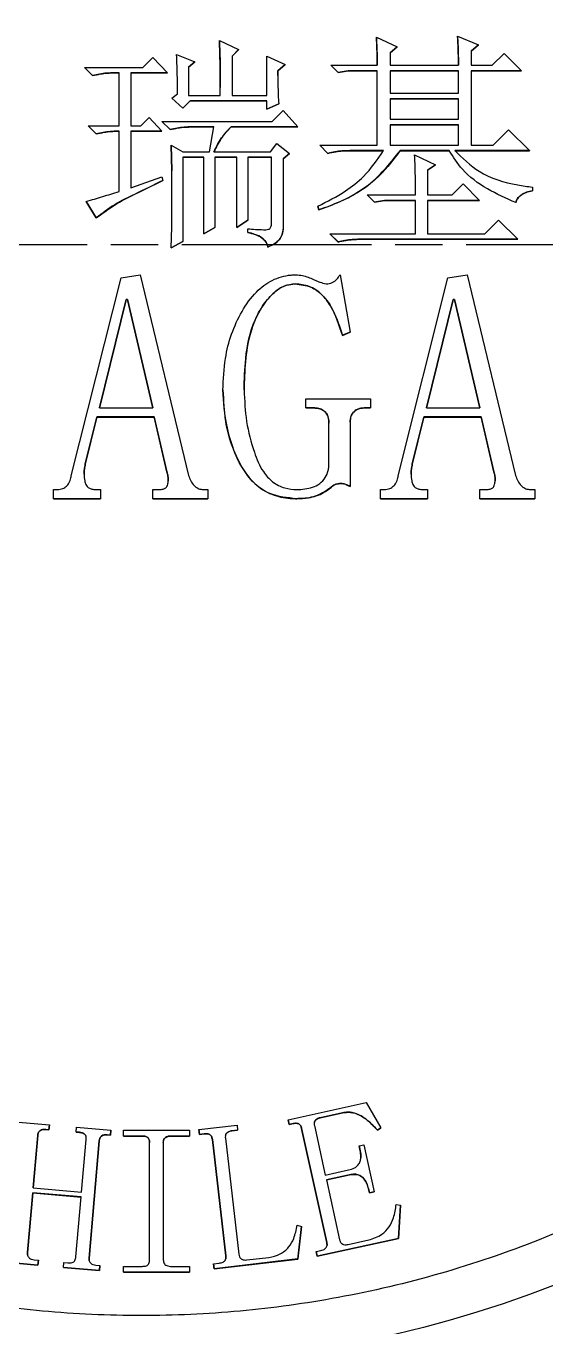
# Model space of a CAD drawing. Header units: millimetres. Extents: x 2180 to 4616, y 795 to 2518.
# Drawn here: x 3745.8 to 3778.7, y 2176.9 to 2259.3 of the extents above; entities that cross this region are included whole.
import ezdxf

# ---------------------------------------------------------------- set-up
doc = ezdxf.new("R2010")
doc.units = ezdxf.units.MM
doc.linetypes.add('AM_ISO08W050', pattern=[18, 12, -1.5, 3, -1.5])
doc.layers.add('AM_7', color=4, linetype='AM_ISO08W050', lineweight=25)

msp = doc.modelspace()

# ---------------------------------------------------------------- linework, layer by layer
at = {"color": 7, "linetype": 'Continuous', "lineweight": 25}
for p, q in [((3758.019, 2258.427), (3759.233, 2257.844)), ((3767.96, 2258.643), (3769.289, 2258.028)), ((3773.103, 2258.7), (3774.432, 2258.142)), ((3755.303, 2257.538), (3756.459, 2257.076)), ((3759.233, 2257.844), (3758.829, 2257.438)), ((3758.829, 2257.436), (3759.233, 2257.842)), ((3758.829, 2257.438), (3758.829, 2254.938)), ((3759.233, 2257.844), (3759.233, 2257.842)), ((3761.025, 2254.938), (3761.025, 2257.423)), ((3761.025, 2257.423), (3762.18, 2256.903)), ((3769.289, 2258.028), (3768.826, 2257.637)), ((3768.826, 2257.635), (3769.289, 2258.026)), ((3768.826, 2257.637), (3768.826, 2256.855)), ((3769.289, 2258.028), (3769.289, 2258.026)), ((3774.432, 2258.142), (3773.97, 2257.75)), ((3773.97, 2257.748), (3774.432, 2258.14)), ((3773.97, 2257.75), (3773.97, 2256.855)), ((3774.432, 2258.142), (3774.432, 2258.14)), ((3775.299, 2256.855), (3776.05, 2257.607)), ((3776.05, 2257.607), (3777.148, 2256.509)), ((3749.986, 2256.198), (3749.466, 2256.718)), ((3749.466, 2256.718), (3753.165, 2256.718)), ((3749.466, 2256.718), (3749.466, 2256.716)), ((3749.466, 2256.716), (3749.986, 2256.196)), ((3753.165, 2256.718), (3753.801, 2257.354)), ((3753.801, 2257.354), (3754.725, 2256.372)), ((3756.459, 2257.076), (3756.055, 2256.729)), ((3756.055, 2256.727), (3756.459, 2257.074)), ((3756.055, 2256.729), (3756.055, 2254.938)), ((3756.459, 2257.076), (3756.459, 2257.074)), ((3762.18, 2256.903), (3761.718, 2256.498)), ((3761.718, 2256.496), (3762.18, 2256.9)), ((3762.18, 2256.903), (3762.18, 2256.9)), ((3765.532, 2256.393), (3765.07, 2256.855)), ((3765.07, 2256.855), (3768.017, 2256.855)), ((3765.07, 2256.855), (3765.07, 2256.853)), ((3765.07, 2256.853), (3765.532, 2256.391)), ((3768.826, 2256.855), (3773.161, 2256.855)), ((3773.97, 2256.855), (3775.299, 2256.855)), ((3749.986, 2256.198), (3749.986, 2256.196)), ((3751.662, 2256.372), (3751.373, 2256.372)), ((3751.373, 2256.372), (3751.373, 2256.37)), ((3751.373, 2256.37), (3751.662, 2256.37)), ((3751.662, 2253.02), (3751.662, 2256.372)), ((3754.725, 2256.372), (3752.414, 2256.372)), ((3752.414, 2256.372), (3752.414, 2253.02)), ((3752.414, 2256.37), (3754.725, 2256.37)), ((3754.725, 2256.372), (3754.725, 2256.37)), ((3761.718, 2256.498), (3761.718, 2256.496)), ((3761.719, 2256.197), (3761.718, 2256.496)), ((3766.168, 2256.509), (3765.532, 2256.393)), ((3765.532, 2256.391), (3766.168, 2256.507)), ((3765.532, 2256.393), (3765.532, 2256.391)), ((3768.017, 2256.509), (3766.168, 2256.509)), ((3766.168, 2256.509), (3766.168, 2256.507)), ((3766.168, 2256.507), (3768.017, 2256.507)), ((3768.017, 2251.787), (3768.017, 2256.509)), ((3773.161, 2256.509), (3768.826, 2256.509)), ((3768.826, 2256.509), (3768.826, 2255.075)), ((3768.826, 2256.507), (3773.161, 2256.507)), ((3773.161, 2255.075), (3773.161, 2256.509)), ((3777.148, 2256.509), (3773.97, 2256.509)), ((3773.97, 2256.509), (3773.97, 2251.787)), ((3773.97, 2256.507), (3777.148, 2256.507)), ((3777.148, 2256.509), (3777.148, 2256.507)), ((3755.014, 2254.764), (3755.361, 2255.053)), ((3756.055, 2254.938), (3758.077, 2254.938)), ((3758.829, 2254.938), (3761.025, 2254.938)), ((3768.826, 2255.075), (3773.161, 2255.075)), ((3755.708, 2254.129), (3755.014, 2254.764)), ((3755.014, 2254.762), (3755.014, 2254.764)), ((3755.014, 2254.762), (3755.708, 2254.126)), ((3756.17, 2254.591), (3755.708, 2254.129)), ((3755.708, 2254.126), (3756.17, 2254.589)), ((3755.708, 2254.129), (3755.708, 2254.126)), ((3761.025, 2254.591), (3756.17, 2254.591)), ((3756.17, 2254.591), (3756.17, 2254.589)), ((3756.17, 2254.589), (3761.025, 2254.589)), ((3761.025, 2254.071), (3761.025, 2254.591)), ((3761.776, 2254.418), (3761.025, 2254.071)), ((3761.025, 2254.069), (3761.776, 2254.415)), ((3761.776, 2254.418), (3761.776, 2254.415)), ((3773.161, 2254.728), (3768.826, 2254.728)), ((3768.826, 2254.728), (3768.826, 2253.431)), ((3768.826, 2254.726), (3773.161, 2254.726)), ((3773.161, 2253.431), (3773.161, 2254.728)), ((3753.049, 2253.02), (3753.57, 2253.54)), ((3753.57, 2253.54), (3754.379, 2252.673)), ((3754.899, 2252.774), (3754.379, 2253.294)), ((3754.379, 2253.294), (3761.371, 2253.294)), ((3754.379, 2253.294), (3754.379, 2253.292)), ((3754.379, 2253.292), (3754.899, 2252.772)), ((3761.025, 2254.071), (3761.025, 2254.069)), ((3761.371, 2253.294), (3762.065, 2253.987)), ((3762.065, 2253.987), (3762.989, 2252.947)), ((3768.826, 2253.431), (3773.161, 2253.431)), ((3750.218, 2252.5), (3749.698, 2253.02)), ((3749.698, 2253.02), (3751.662, 2253.02)), ((3749.698, 2253.02), (3749.698, 2253.018)), ((3749.698, 2253.018), (3750.218, 2252.498)), ((3750.218, 2252.5), (3750.218, 2252.498)), ((3751.662, 2252.673), (3751.605, 2252.673)), ((3751.605, 2252.671), (3751.605, 2252.673)), ((3751.605, 2252.671), (3751.662, 2252.671)), ((3751.662, 2248.859), (3751.662, 2252.673)), ((3752.414, 2253.02), (3753.049, 2253.02)), ((3754.379, 2252.673), (3752.414, 2252.673)), ((3752.414, 2252.673), (3752.414, 2249.09)), ((3752.414, 2252.671), (3754.379, 2252.671)), ((3754.379, 2252.673), (3754.379, 2252.671)), ((3754.899, 2252.774), (3754.899, 2252.772)), ((3757.673, 2252.947), (3756.286, 2252.947)), ((3756.286, 2252.947), (3756.286, 2252.945)), ((3756.286, 2252.945), (3757.672, 2252.945)), ((3757.384, 2251.376), (3757.673, 2252.947)), ((3762.989, 2252.947), (3758.771, 2252.947)), ((3758.771, 2252.947), (3758.771, 2252.945)), ((3758.771, 2252.945), (3762.989, 2252.945)), ((3762.989, 2252.947), (3762.989, 2252.945)), ((3773.161, 2253.084), (3768.826, 2253.084)), ((3768.826, 2253.084), (3768.826, 2251.787)), ((3768.826, 2253.082), (3773.161, 2253.082)), ((3773.161, 2251.787), (3773.161, 2253.084)), ((3775.357, 2251.787), (3776.339, 2252.769)), ((3776.339, 2252.769), (3777.668, 2251.44)), ((3755.014, 2250.167), (3754.957, 2251.781)), ((3754.957, 2251.781), (3755.708, 2251.376)), ((3754.957, 2251.781), (3754.957, 2251.778)), ((3754.957, 2251.778), (3755.014, 2250.165)), ((3761.256, 2251.376), (3761.66, 2251.896)), ((3761.66, 2251.896), (3762.469, 2251.26)), ((3764.897, 2251.267), (3764.376, 2251.787)), ((3764.376, 2251.787), (3768.017, 2251.787)), ((3764.376, 2251.787), (3764.376, 2251.785)), ((3764.376, 2251.785), (3764.897, 2251.265)), ((3768.826, 2251.787), (3773.161, 2251.787)), ((3773.97, 2251.787), (3775.357, 2251.787)), ((3755.708, 2251.376), (3757.384, 2251.376)), ((3757.037, 2251.029), (3755.708, 2251.029)), ((3755.708, 2251.029), (3755.708, 2245.678)), ((3755.708, 2251.027), (3757.037, 2251.027)), ((3757.037, 2246.175), (3757.037, 2251.029)), ((3757.673, 2251.376), (3761.256, 2251.376)), ((3759.117, 2251.029), (3757.73, 2251.029)), ((3757.73, 2251.029), (3757.73, 2246.579)), ((3757.73, 2251.027), (3759.117, 2251.027)), ((3759.117, 2246.579), (3759.117, 2251.029)), ((3761.314, 2251.029), (3759.811, 2251.029)), ((3759.811, 2251.029), (3759.811, 2247.042)), ((3759.811, 2251.027), (3761.314, 2251.027)), ((3761.314, 2246.772), (3761.314, 2251.029)), ((3762.469, 2251.26), (3762.065, 2250.916)), ((3762.065, 2250.914), (3762.469, 2251.258)), ((3762.065, 2250.916), (3762.065, 2246.714)), ((3762.469, 2251.26), (3762.469, 2251.258)), ((3764.897, 2251.267), (3764.897, 2251.265)), ((3768.422, 2251.44), (3766.284, 2251.44)), ((3766.284, 2251.44), (3766.284, 2251.438)), ((3766.284, 2251.438), (3768.422, 2251.438)), ((3772.583, 2251.44), (3769.462, 2251.44)), ((3769.462, 2251.44), (3769.462, 2251.438)), ((3769.462, 2251.438), (3772.583, 2251.438)), ((3770.387, 2251.179), (3771.716, 2250.543)), ((3772.583, 2251.44), (3772.583, 2251.438)), ((3777.668, 2251.44), (3772.93, 2251.44)), ((3772.93, 2251.438), (3777.668, 2251.438)), ((3777.668, 2251.44), (3777.668, 2251.438)), ((3755.014, 2246.599), (3755.014, 2250.167)), ((3771.716, 2250.543), (3771.196, 2250.197)), ((3771.196, 2250.195), (3771.716, 2250.541)), ((3771.196, 2250.197), (3771.196, 2248.636)), ((3771.716, 2250.543), (3771.716, 2250.541)), ((3752.414, 2249.09), (3754.379, 2249.784)), ((3754.379, 2249.784), (3754.436, 2249.552)), ((3772.756, 2248.636), (3773.45, 2249.33)), ((3773.45, 2249.33), (3774.49, 2248.29)), ((3767.382, 2248.636), (3770.445, 2248.636)), ((3767.844, 2248.174), (3767.382, 2248.636)), ((3767.382, 2248.636), (3767.382, 2248.634)), ((3767.382, 2248.634), (3767.844, 2248.172)), ((3771.196, 2248.636), (3772.756, 2248.636)), ((3777.842, 2249.129), (3777.842, 2248.897)), ((3777.842, 2248.897), (3777.842, 2248.895)), ((3750.218, 2247.183), (3749.582, 2248.223)), ((3749.582, 2248.223), (3749.582, 2248.221)), ((3749.582, 2248.221), (3750.218, 2247.181)), ((3764.319, 2247.684), (3764.261, 2247.915)), ((3764.261, 2247.915), (3764.261, 2247.913)), ((3764.261, 2247.913), (3764.319, 2247.682)), ((3764.319, 2247.684), (3764.319, 2247.682)), ((3768.48, 2248.29), (3767.844, 2248.174)), ((3767.844, 2248.172), (3768.48, 2248.287)), ((3767.844, 2248.172), (3767.844, 2248.174)), ((3770.445, 2248.29), (3768.48, 2248.29)), ((3768.48, 2248.29), (3768.48, 2248.287)), ((3768.48, 2248.287), (3770.445, 2248.287)), ((3770.445, 2246.171), (3770.445, 2248.29)), ((3774.49, 2248.29), (3771.196, 2248.29)), ((3771.196, 2248.29), (3771.196, 2246.171)), ((3771.196, 2248.287), (3774.49, 2248.287)), ((3774.49, 2248.29), (3774.49, 2248.287)), ((3750.218, 2247.183), (3750.218, 2247.181)), ((3759.811, 2247.042), (3759.117, 2246.579)), ((3759.117, 2246.577), (3759.811, 2247.04)), ((3759.811, 2247.042), (3759.811, 2247.04)), ((3774.837, 2246.171), (3775.704, 2247.037)), ((3775.704, 2247.037), (3776.917, 2245.824)), ((3754.957, 2245.276), (3755.014, 2246.599)), ((3757.73, 2246.579), (3757.037, 2246.175)), ((3757.037, 2246.173), (3757.73, 2246.577)), ((3757.037, 2246.175), (3757.037, 2246.173)), ((3757.73, 2246.579), (3757.73, 2246.577)), ((3759.117, 2246.579), (3759.117, 2246.577)), ((3759.811, 2246.254), (3759.811, 2246.485)), ((3762.062, 2246.461), (3762.062, 2246.463)), ((3765.532, 2245.65), (3765.012, 2246.171)), ((3765.012, 2246.171), (3770.445, 2246.171)), ((3765.012, 2246.171), (3765.012, 2246.168)), ((3765.012, 2246.168), (3765.532, 2245.648)), ((3771.196, 2246.171), (3774.837, 2246.171)), ((3755.708, 2245.678), (3754.957, 2245.276)), ((3754.957, 2245.274), (3755.708, 2245.676)), ((3754.957, 2245.276), (3754.957, 2245.274)), ((3755.708, 2245.678), (3755.708, 2245.676)), ((3765.532, 2245.65), (3765.532, 2245.648)), ((3776.917, 2245.824), (3766.919, 2245.824)), ((3766.919, 2245.824), (3766.919, 2245.822)), ((3766.919, 2245.822), (3776.917, 2245.822)), ((3776.917, 2245.824), (3776.917, 2245.822)), ((3748.635, 2230.824), (3751.787, 2243.377)), ((3751.787, 2243.377), (3752.998, 2243.568)), ((3752.998, 2243.568), (3756.069, 2230.839)), ((3765.658, 2243.568), (3766.296, 2239.925)), ((3769.347, 2230.824), (3772.499, 2243.377)), ((3772.499, 2243.377), (3773.71, 2243.568)), ((3773.71, 2243.568), (3776.781, 2230.839)), ((3762.817, 2242.993), (3762.817, 2242.991)), ((3752.111, 2242.001), (3750.415, 2235.13)), ((3750.415, 2235.13), (3752.111, 2241.999)), ((3752.191, 2242.001), (3752.111, 2242.001)), ((3752.111, 2241.999), (3752.111, 2242.001)), ((3752.111, 2241.999), (3752.191, 2241.999)), ((3753.807, 2235.13), (3752.191, 2242.001)), ((3752.191, 2242.001), (3752.191, 2241.999)), ((3752.191, 2241.999), (3753.806, 2235.13)), ((3772.823, 2242.001), (3771.127, 2235.13)), ((3771.127, 2235.13), (3772.823, 2241.999)), ((3772.904, 2242.001), (3772.823, 2242.001)), ((3772.823, 2241.999), (3772.823, 2242.001)), ((3772.823, 2241.999), (3772.904, 2241.999)), ((3774.519, 2235.13), (3772.904, 2242.001)), ((3772.904, 2242.001), (3772.904, 2241.999)), ((3772.904, 2241.999), (3774.518, 2235.13)), ((3766.296, 2239.925), (3765.811, 2239.733)), ((3765.811, 2239.731), (3766.296, 2239.923)), ((3765.811, 2239.733), (3765.811, 2239.731)), ((3766.296, 2239.923), (3766.296, 2239.925)), ((3763.498, 2235.13), (3763.498, 2235.705)), ((3763.498, 2235.705), (3767.591, 2235.705)), ((3767.591, 2235.705), (3767.591, 2235.13)), ((3750.253, 2234.555), (3749.525, 2231.561)), ((3749.525, 2231.559), (3750.253, 2234.553)), ((3753.888, 2234.555), (3750.253, 2234.555)), ((3750.253, 2234.555), (3750.253, 2234.553)), ((3750.253, 2234.553), (3753.888, 2234.553)), ((3750.415, 2235.13), (3753.807, 2235.13)), ((3754.694, 2231.079), (3753.888, 2234.555)), ((3753.888, 2234.555), (3753.888, 2234.553)), ((3753.888, 2234.553), (3754.694, 2231.077)), ((3763.983, 2235.13), (3763.498, 2235.13)), ((3763.498, 2235.13), (3763.498, 2235.128)), ((3763.498, 2235.128), (3763.983, 2235.128)), ((3763.983, 2235.13), (3763.983, 2235.128)), ((3767.591, 2235.13), (3767.186, 2235.13)), ((3767.186, 2235.13), (3767.186, 2235.128)), ((3767.186, 2235.128), (3767.591, 2235.128)), ((3767.591, 2235.13), (3767.591, 2235.128)), ((3770.965, 2234.555), (3770.237, 2231.561)), ((3770.237, 2231.559), (3770.965, 2234.553)), ((3774.6, 2234.555), (3770.965, 2234.555)), ((3770.965, 2234.555), (3770.965, 2234.553)), ((3770.965, 2234.553), (3774.6, 2234.553)), ((3771.127, 2235.13), (3774.519, 2235.13)), ((3775.406, 2231.079), (3774.6, 2234.555)), ((3774.6, 2234.555), (3774.6, 2234.553)), ((3774.6, 2234.553), (3775.406, 2231.077)), ((3764.954, 2231.408), (3764.954, 2234.159)), ((3766.296, 2234.231), (3766.296, 2230.144)), ((3749.525, 2231.561), (3749.525, 2231.559)), ((3754.694, 2231.079), (3754.694, 2231.077)), ((3770.237, 2231.561), (3770.237, 2231.559)), ((3775.406, 2231.079), (3775.406, 2231.077)), ((3765.733, 2230.336), (3765.733, 2230.333)), ((3747.502, 2229.377), (3747.502, 2229.952)), ((3747.502, 2229.952), (3747.745, 2229.952)), ((3750.495, 2229.377), (3747.502, 2229.377)), ((3747.502, 2229.377), (3747.502, 2229.375)), ((3747.502, 2229.375), (3750.495, 2229.375)), ((3750.253, 2229.952), (3750.495, 2229.952)), ((3750.495, 2229.952), (3750.495, 2229.377)), ((3750.495, 2229.377), (3750.495, 2229.375)), ((3753.804, 2229.377), (3753.804, 2229.952)), ((3753.804, 2229.952), (3754.127, 2229.952)), ((3757.283, 2229.377), (3753.804, 2229.377)), ((3753.804, 2229.377), (3753.804, 2229.375)), ((3753.804, 2229.375), (3757.283, 2229.375)), ((3757.04, 2229.952), (3757.283, 2229.952)), ((3757.283, 2229.952), (3757.283, 2229.377)), ((3757.283, 2229.377), (3757.283, 2229.375)), ((3762.913, 2229.377), (3762.913, 2229.375)), ((3765.089, 2230.096), (3765.089, 2230.094)), ((3768.214, 2229.377), (3768.214, 2229.952)), ((3768.214, 2229.952), (3768.457, 2229.952)), ((3771.208, 2229.377), (3768.214, 2229.377)), ((3768.214, 2229.377), (3768.214, 2229.375)), ((3768.214, 2229.375), (3771.208, 2229.375)), ((3770.965, 2229.952), (3771.208, 2229.952)), ((3771.208, 2229.952), (3771.208, 2229.377)), ((3771.208, 2229.377), (3771.208, 2229.375)), ((3774.516, 2229.377), (3774.516, 2229.952)), ((3774.516, 2229.952), (3774.84, 2229.952)), ((3777.995, 2229.377), (3774.516, 2229.377)), ((3774.516, 2229.377), (3774.516, 2229.375)), ((3774.516, 2229.375), (3777.995, 2229.375)), ((3777.752, 2229.952), (3777.995, 2229.952)), ((3777.995, 2229.952), (3777.995, 2229.377)), ((3777.995, 2229.377), (3777.995, 2229.375)), ((3762.364, 2190.005), (3767.321, 2191.096)), ((3767.321, 2191.096), (3768.253, 2189.497)), ((3745.064, 2189.875), (3747.249, 2189.684)), ((3762.431, 2189.701), (3762.364, 2190.005)), ((3762.364, 2190.005), (3762.364, 2190.003)), ((3762.364, 2190.003), (3762.431, 2189.699)), ((3765.82, 2190.446), (3764.404, 2190.134)), ((3764.404, 2190.132), (3765.82, 2190.444)), ((3764.404, 2190.134), (3764.404, 2190.132)), ((3765.82, 2190.446), (3765.82, 2190.444)), ((3746.509, 2189.016), (3746.218, 2185.687)), ((3746.218, 2185.687), (3746.509, 2189.014)), ((3746.509, 2189.016), (3746.509, 2189.014)), ((3747.222, 2189.372), (3747.014, 2189.39)), ((3747.014, 2189.39), (3747.014, 2189.388)), ((3747.014, 2189.388), (3747.222, 2189.37)), ((3747.249, 2189.684), (3747.222, 2189.372)), ((3747.222, 2189.37), (3747.249, 2189.682)), ((3747.222, 2189.372), (3747.222, 2189.37)), ((3747.249, 2189.684), (3747.249, 2189.682)), ((3748.938, 2189.222), (3748.965, 2189.534)), ((3749.146, 2189.205), (3748.938, 2189.222)), ((3748.938, 2189.222), (3748.938, 2189.22)), ((3748.938, 2189.22), (3749.146, 2189.203)), ((3748.965, 2189.534), (3751.15, 2189.344)), ((3749.146, 2189.205), (3749.146, 2189.203)), ((3751.123, 2189.031), (3750.915, 2189.049)), ((3750.915, 2189.049), (3750.915, 2189.047)), ((3750.915, 2189.047), (3751.123, 2189.029)), ((3751.15, 2189.344), (3751.123, 2189.031)), ((3751.123, 2189.029), (3751.15, 2189.341)), ((3751.123, 2189.029), (3751.123, 2189.031)), ((3751.15, 2189.344), (3751.15, 2189.341)), ((3751.933, 2188.969), (3751.933, 2189.339)), ((3751.933, 2189.339), (3756.125, 2189.339)), ((3756.125, 2189.339), (3756.125, 2188.969)), ((3756.714, 2189.377), (3759.135, 2189.656)), ((3756.75, 2189.069), (3756.714, 2189.377)), ((3756.714, 2189.377), (3756.714, 2189.375)), ((3756.714, 2189.375), (3756.75, 2189.067)), ((3757.058, 2189.104), (3756.75, 2189.069)), ((3756.75, 2189.067), (3757.058, 2189.101)), ((3756.75, 2189.069), (3756.75, 2189.067)), ((3757.058, 2189.104), (3757.058, 2189.101)), ((3759.172, 2189.348), (3758.811, 2189.308)), ((3758.811, 2189.306), (3759.172, 2189.346)), ((3758.811, 2189.306), (3758.811, 2189.308)), ((3759.135, 2189.656), (3759.172, 2189.348)), ((3759.172, 2189.348), (3759.172, 2189.346)), ((3762.684, 2189.757), (3762.431, 2189.701)), ((3762.431, 2189.699), (3762.684, 2189.755)), ((3762.431, 2189.701), (3762.431, 2189.699)), ((3762.684, 2189.757), (3762.684, 2189.755)), ((3764.818, 2182.223), (3763.229, 2189.452)), ((3763.229, 2189.45), (3763.229, 2189.452)), ((3763.229, 2189.45), (3764.818, 2182.221)), ((3764.038, 2189.63), (3764.728, 2186.495)), ((3768.253, 2189.497), (3768.024, 2189.341)), ((3768.024, 2189.339), (3768.253, 2189.495)), ((3768.024, 2189.341), (3768.024, 2189.339)), ((3768.253, 2189.497), (3768.253, 2189.495)), ((3749.287, 2185.418), (3749.578, 2188.746)), ((3750.41, 2188.675), (3749.761, 2181.237)), ((3749.761, 2181.235), (3750.41, 2188.673)), ((3750.41, 2188.675), (3750.41, 2188.673)), ((3753.129, 2188.969), (3751.933, 2188.969)), ((3751.933, 2188.969), (3751.933, 2188.967)), ((3751.933, 2188.967), (3753.129, 2188.967)), ((3753.129, 2188.969), (3753.129, 2188.967)), ((3753.598, 2181.125), (3753.598, 2188.553)), ((3754.461, 2188.553), (3754.461, 2181.125)), ((3756.125, 2188.969), (3754.929, 2188.969)), ((3754.929, 2188.969), (3754.929, 2188.967)), ((3754.929, 2188.967), (3756.125, 2188.967)), ((3756.125, 2188.969), (3756.125, 2188.967)), ((3758.422, 2181.377), (3757.571, 2188.745)), ((3757.571, 2188.745), (3757.571, 2188.743)), ((3757.571, 2188.743), (3758.422, 2181.375)), ((3758.395, 2188.842), (3759.247, 2181.473)), ((3766.866, 2188.343), (3767.168, 2188.41)), ((3766.931, 2188.04), (3766.866, 2188.343)), ((3766.866, 2188.343), (3766.866, 2188.341)), ((3766.866, 2188.341), (3766.931, 2188.038)), ((3767.168, 2188.41), (3767.823, 2185.428)), ((3766.931, 2188.04), (3766.931, 2188.038)), ((3764.728, 2186.495), (3766.194, 2186.819)), ((3766.259, 2186.515), (3764.793, 2186.191)), ((3764.794, 2186.189), (3766.259, 2186.513)), ((3766.259, 2186.515), (3766.259, 2186.513)), ((3746.218, 2185.687), (3749.287, 2185.418)), ((3764.793, 2186.191), (3765.627, 2182.4)), ((3746.191, 2185.375), (3745.86, 2181.578)), ((3745.86, 2181.576), (3746.191, 2185.373)), ((3749.26, 2185.106), (3746.191, 2185.375)), ((3746.191, 2185.375), (3746.191, 2185.373)), ((3746.191, 2185.373), (3749.26, 2185.103)), ((3748.929, 2181.309), (3749.26, 2185.106)), ((3767.521, 2185.361), (3767.477, 2185.563)), ((3767.477, 2185.563), (3767.477, 2185.561)), ((3767.477, 2185.561), (3767.521, 2185.359)), ((3767.823, 2185.428), (3767.521, 2185.361)), ((3767.521, 2185.359), (3767.823, 2185.426)), ((3767.521, 2185.361), (3767.521, 2185.359)), ((3767.823, 2185.428), (3767.823, 2185.426)), ((3769.22, 2184.621), (3769.495, 2184.577)), ((3769.495, 2184.577), (3769.372, 2182.481)), ((3769.372, 2182.479), (3769.495, 2184.575)), ((3769.495, 2184.577), (3769.495, 2184.575)), ((3762.951, 2183.311), (3763.221, 2183.236)), ((3763.221, 2183.236), (3762.99, 2181.175)), ((3762.99, 2181.173), (3763.221, 2183.234)), ((3763.221, 2183.236), (3763.221, 2183.234)), ((3769.372, 2182.481), (3764.215, 2181.346)), ((3764.215, 2181.344), (3769.372, 2182.479)), ((3769.372, 2182.481), (3769.372, 2182.479)), ((3745.86, 2181.578), (3745.86, 2181.576)), ((3764.148, 2181.651), (3764.45, 2181.718)), ((3764.215, 2181.346), (3764.148, 2181.651)), ((3764.148, 2181.651), (3764.148, 2181.649)), ((3764.148, 2181.649), (3764.215, 2181.344)), ((3764.818, 2182.223), (3764.818, 2182.221)), ((3766.171, 2182.096), (3767.484, 2182.385)), ((3746.523, 2180.787), (3744.234, 2180.987)), ((3744.234, 2180.985), (3746.523, 2180.784)), ((3746.291, 2181.12), (3746.551, 2181.099)), ((3746.551, 2181.099), (3746.523, 2180.787)), ((3746.523, 2180.784), (3746.551, 2181.097)), ((3746.523, 2180.787), (3746.523, 2180.784)), ((3746.551, 2181.099), (3746.551, 2181.097)), ((3748.135, 2180.644), (3748.164, 2180.956)), ((3748.164, 2180.956), (3748.424, 2180.935)), ((3749.761, 2181.237), (3749.761, 2181.235)), ((3750.192, 2180.779), (3750.452, 2180.756)), ((3750.452, 2180.756), (3750.423, 2180.444)), ((3750.423, 2180.442), (3750.452, 2180.754)), ((3750.452, 2180.756), (3750.452, 2180.754)), ((3757.646, 2180.87), (3758.006, 2180.911)), ((3757.683, 2180.56), (3757.646, 2180.87)), ((3757.646, 2180.87), (3757.646, 2180.868)), ((3757.646, 2180.868), (3757.683, 2180.558)), ((3762.99, 2181.175), (3757.683, 2180.56)), ((3757.683, 2180.558), (3762.99, 2181.173)), ((3758.422, 2181.377), (3758.422, 2181.375)), ((3759.759, 2181.115), (3761.15, 2181.275)), ((3762.99, 2181.175), (3762.99, 2181.173)), ((3764.215, 2181.346), (3764.215, 2181.344)), ((3750.423, 2180.444), (3748.135, 2180.644)), ((3748.135, 2180.644), (3748.135, 2180.642)), ((3748.135, 2180.642), (3750.423, 2180.442)), ((3750.423, 2180.444), (3750.423, 2180.442)), ((3751.933, 2180.339), (3751.933, 2180.708)), ((3751.933, 2180.708), (3753.129, 2180.708)), ((3756.125, 2180.339), (3751.933, 2180.339)), ((3751.933, 2180.339), (3751.933, 2180.336)), ((3751.933, 2180.336), (3756.125, 2180.336)), ((3754.929, 2180.708), (3756.125, 2180.708)), ((3756.125, 2180.708), (3756.125, 2180.339)), ((3756.125, 2180.339), (3756.125, 2180.336)), ((3757.683, 2180.56), (3757.683, 2180.558))]:
    msp.add_line(p, q, dxfattribs=at)
msp.add_circle((3753.07, 2246.081), 71.5, dxfattribs=at)
for centre, start, end in [((3753.07, 2246.079), 280.30604, 349.69383), ((3753.148, 2245.707), 281.36448, 349.47139)]:
    msp.add_arc(centre, 80, start, end, dxfattribs=at)
for points, knots in [([(3684.57, 2246.087), (3684.625, 2248.176), (3684.735, 2252.355), (3685.645, 2258.693), (3687.131, 2265.046), (3689.305, 2271.411), (3692.135, 2277.635), (3695.649, 2283.657), (3699.803, 2289.349), (3704.547, 2294.611), (3709.808, 2299.354), (3715.5, 2303.508), (3721.523, 2307.022), (3727.746, 2309.853), (3734.112, 2312.025), (3740.464, 2313.52), (3746.803, 2314.397), (3753.07, 2314.682), (3759.337, 2314.397), (3765.676, 2313.52), (3772.029, 2312.025), (3778.394, 2309.853), (3784.618, 2307.022), (3790.64, 2303.508), (3796.332, 2299.354), (3801.593, 2294.611), (3806.337, 2289.349), (3810.491, 2283.657), (3814.005, 2277.635), (3816.836, 2271.412), (3819.01, 2265.046), (3820.496, 2258.694), (3821.406, 2252.355), (3821.515, 2248.176), (3821.57, 2246.087)], [0, 0, 0, 0, 0.0291236, 0.0582485, 0.08912, 0.1199941, 0.1519015, 0.1843128, 0.2170688, 0.25, 0.2829312, 0.3156872, 0.3480985, 0.3800059, 0.4108775, 0.4417515, 0.4708745, 0.5, 0.529123, 0.5582485, 0.58912, 0.6199941, 0.6519015, 0.6843128, 0.7170688, 0.75, 0.7829312, 0.8156872, 0.8480985, 0.8800059, 0.9108775, 0.9417515, 0.9708751, 1, 1, 1, 1]), ([(3758.077, 2254.938), (3758.076, 2255.271), (3758.075, 2255.938), (3758.066, 2257.101), (3758.037, 2257.93), (3758.019, 2258.427)], [0, 0, 0, 0, 0.286572, 0.573139, 1, 1, 1, 1]), ([(3758.019, 2258.424), (3758.032, 2258.091), (3758.057, 2257.425), (3758.072, 2256.429), (3758.074, 2255.766), (3758.075, 2255.436)], [0, 0, 0, 0, 0.334579, 0.669145, 1, 1, 1, 1]), ([(3768.017, 2256.855), (3768.016, 2257.022), (3768.013, 2257.355), (3767.998, 2257.951), (3767.974, 2258.38), (3767.96, 2258.643)], [0, 0, 0, 0, 0.279578, 0.559168, 1, 1, 1, 1]), ([(3767.96, 2258.641), (3767.969, 2258.474), (3767.987, 2258.141), (3768.011, 2257.546), (3768.015, 2257.116), (3768.017, 2256.853)], [0, 0, 0, 0, 0.2795779, 0.5591682, 1, 1, 1, 1]), ([(3773.161, 2256.855), (3773.16, 2257.022), (3773.158, 2257.355), (3773.144, 2257.971), (3773.119, 2258.419), (3773.103, 2258.7)], [0, 0, 0, 0, 0.2708249, 0.5416574, 1, 1, 1, 1]), ([(3773.103, 2258.698), (3773.113, 2258.532), (3773.134, 2258.199), (3773.154, 2257.584), (3773.158, 2257.135), (3773.161, 2256.853)], [0, 0, 0, 0, 0.270825, 0.541661, 1, 1, 1, 1]), ([(3755.361, 2255.053), (3755.36, 2255.387), (3755.357, 2255.968), (3755.34, 2256.796), (3755.315, 2257.291), (3755.303, 2257.538)], [0, 0, 0, 0, 0.402279, 0.701072, 1, 1, 1, 1]), ([(3751.373, 2256.372), (3751.207, 2256.368), (3750.89, 2256.362), (3750.426, 2256.303), (3750.133, 2256.233), (3749.986, 2256.198)], [0, 0, 0, 0, 0.35686, 0.67714, 1, 1, 1, 1]), ([(3749.986, 2256.196), (3750.149, 2256.235), (3750.457, 2256.307), (3750.922, 2256.361), (3751.223, 2256.367), (3751.373, 2256.37)], [0, 0, 0, 0, 0.356908, 0.677314, 1, 1, 1, 1]), ([(3761.718, 2256.498), (3761.72, 2256.151), (3761.722, 2255.631), (3761.74, 2254.937), (3761.764, 2254.591), (3761.776, 2254.418)], [0, 0, 0, 0, 0.499684, 0.749744, 1, 1, 1, 1]), ([(3751.605, 2252.673), (3751.438, 2252.67), (3751.121, 2252.663), (3750.657, 2252.605), (3750.364, 2252.535), (3750.218, 2252.5)], [0, 0, 0, 0, 0.35686, 0.67714, 1, 1, 1, 1]), ([(3750.218, 2252.498), (3750.38, 2252.536), (3750.688, 2252.609), (3751.153, 2252.662), (3751.454, 2252.668), (3751.605, 2252.671)], [0, 0, 0, 0, 0.356908, 0.677314, 1, 1, 1, 1]), ([(3756.286, 2252.947), (3756.119, 2252.944), (3755.803, 2252.937), (3755.338, 2252.878), (3755.046, 2252.809), (3754.899, 2252.774)], [0, 0, 0, 0, 0.35686, 0.67714, 1, 1, 1, 1]), ([(3754.899, 2252.772), (3755.061, 2252.81), (3755.369, 2252.883), (3755.835, 2252.936), (3756.135, 2252.942), (3756.286, 2252.945)], [0, 0, 0, 0, 0.356908, 0.677314, 1, 1, 1, 1]), ([(3758.771, 2252.947), (3758.648, 2252.833), (3758.402, 2252.606), (3758.028, 2252.077), (3757.812, 2251.652), (3757.673, 2251.376)], [0, 0, 0, 0, 0.259762, 0.519402, 1, 1, 1, 1]), ([(3757.673, 2251.374), (3757.746, 2251.524), (3757.893, 2251.823), (3758.219, 2252.38), (3758.554, 2252.722), (3758.771, 2252.945)], [0, 0, 0, 0, 0.259337, 0.518831, 1, 1, 1, 1]), ([(3764.261, 2247.915), (3764.857, 2248.218), (3765.888, 2248.742), (3767.352, 2249.898), (3768.027, 2250.871), (3768.422, 2251.44)], [0, 0, 0, 0, 0.36202, 0.6263638, 1, 1, 1, 1]), ([(3769.462, 2251.44), (3769.061, 2250.899), (3768.052, 2249.538), (3766.166, 2248.348), (3764.765, 2247.845), (3764.319, 2247.684)], [0, 0, 0, 0, 0.3105248, 0.7800713, 1, 1, 1, 1]), ([(3764.319, 2247.682), (3764.944, 2247.919), (3766.094, 2248.355), (3767.95, 2249.515), (3768.881, 2250.699), (3769.462, 2251.438)], [0, 0, 0, 0, 0.3094377, 0.5687186, 1, 1, 1, 1]), ([(3766.284, 2251.44), (3766.117, 2251.437), (3765.8, 2251.43), (3765.336, 2251.372), (3765.043, 2251.302), (3764.897, 2251.267)], [0, 0, 0, 0, 0.35686, 0.67714, 1, 1, 1, 1]), ([(3764.897, 2251.265), (3765.059, 2251.303), (3765.367, 2251.376), (3765.832, 2251.429), (3766.133, 2251.435), (3766.284, 2251.438)], [0, 0, 0, 0, 0.356908, 0.677314, 1, 1, 1, 1]), ([(3770.445, 2248.636), (3770.443, 2248.97), (3770.439, 2249.56), (3770.423, 2250.408), (3770.399, 2250.922), (3770.387, 2251.179)], [0, 0, 0, 0, 0.39313, 0.696516, 1, 1, 1, 1]), ([(3776.802, 2248.146), (3776.191, 2248.415), (3774.965, 2248.953), (3773.459, 2250.053), (3772.84, 2251.032), (3772.583, 2251.44)], [0, 0, 0, 0, 0.367157, 0.736287, 1, 1, 1, 1]), ([(3772.93, 2251.44), (3773.418, 2250.965), (3774.531, 2249.883), (3776.369, 2249.321), (3777.532, 2249.169), (3777.842, 2249.129)], [0, 0, 0, 0, 0.364385, 0.830851, 1, 1, 1, 1]), ([(3754.436, 2249.552), (3753.84, 2249.257), (3752.82, 2248.751), (3751.355, 2248.053), (3750.598, 2247.474), (3750.218, 2247.183)], [0, 0, 0, 0, 0.41234, 0.704495, 1, 1, 1, 1]), ([(3750.218, 2247.181), (3750.698, 2247.531), (3751.594, 2248.182), (3753.061, 2248.871), (3753.978, 2249.324), (3754.436, 2249.55)], [0, 0, 0, 0, 0.36689, 0.683392, 1, 1, 1, 1]), ([(3749.582, 2248.223), (3749.931, 2248.323), (3750.454, 2248.472), (3751.145, 2248.69), (3751.49, 2248.803), (3751.662, 2248.859)], [0, 0, 0, 0, 0.499885, 0.749929, 1, 1, 1, 1]), ([(3777.842, 2248.897), (3777.717, 2248.87), (3777.465, 2248.814), (3777.15, 2248.664), (3776.925, 2248.455), (3776.832, 2248.275), (3776.807, 2248.168), (3776.802, 2248.146)], [0, 0, 0, 0, 0.282135, 0.566109, 0.757606, 0.950164, 1, 1, 1, 1]), ([(3776.802, 2248.144), (3776.831, 2248.235), (3776.887, 2248.412), (3777.117, 2248.641), (3777.441, 2248.806), (3777.706, 2248.865), (3777.842, 2248.895)], [0, 0, 0, 0, 0.208439, 0.402698, 0.695105, 1, 1, 1, 1]), ([(3759.811, 2246.485), (3759.977, 2246.473), (3760.307, 2246.45), (3760.693, 2246.434), (3760.966, 2246.424), (3761.107, 2246.437), (3761.21, 2246.49), (3761.271, 2246.56), (3761.307, 2246.659), (3761.311, 2246.732), (3761.314, 2246.772)], [0, 0, 0, 0, 0.291265, 0.577908, 0.673859, 0.770575, 0.821169, 0.872133, 0.929983, 1, 1, 1, 1]), ([(3762.065, 2246.714), (3762.062, 2246.545), (3762.057, 2246.246), (3761.876, 2245.852), (3761.558, 2245.527), (3761.26, 2245.406), (3761.082, 2245.334)], [0, 0, 0, 0, 0.273904, 0.481798, 0.689877, 1, 1, 1, 1]), ([(3821.57, 2246.087), (3821.515, 2243.998), (3821.405, 2239.82), (3820.496, 2233.481), (3819.01, 2227.129), (3816.836, 2220.763), (3814.005, 2214.54), (3810.491, 2208.517), (3806.337, 2202.826), (3801.593, 2197.564), (3796.332, 2192.821), (3790.64, 2188.667), (3784.618, 2185.153), (3778.394, 2182.321), (3772.029, 2180.15), (3765.676, 2178.655), (3759.338, 2177.778), (3753.07, 2177.492), (3746.803, 2177.778), (3740.464, 2178.655), (3734.112, 2180.15), (3727.746, 2182.321), (3721.523, 2185.153), (3715.5, 2188.667), (3709.808, 2192.821), (3704.547, 2197.564), (3699.803, 2202.826), (3695.649, 2208.517), (3692.135, 2214.54), (3689.305, 2220.763), (3687.131, 2227.129), (3685.645, 2233.481), (3684.735, 2239.82), (3684.625, 2243.998), (3684.57, 2246.087)], [0, 0, 0, 0, 0.029124, 0.058248, 0.08912, 0.119994, 0.151902, 0.184313, 0.217069, 0.25, 0.282931, 0.315687, 0.348098, 0.380006, 0.410878, 0.441752, 0.470875, 0.5, 0.529123, 0.558248, 0.58912, 0.619994, 0.651902, 0.684313, 0.717069, 0.75, 0.782931, 0.815687, 0.848098, 0.880006, 0.910878, 0.941752, 0.970875, 1, 1, 1, 1]), ([(3761.082, 2245.334), (3761.048, 2245.451), (3760.982, 2245.671), (3760.684, 2245.953), (3760.287, 2246.145), (3759.965, 2246.219), (3759.811, 2246.254)], [0, 0, 0, 0, 0.215567, 0.407136, 0.716043, 1, 1, 1, 1]), ([(3759.811, 2246.252), (3759.97, 2246.215), (3760.288, 2246.142), (3760.679, 2245.953), (3760.95, 2245.698), (3761.049, 2245.483), (3761.077, 2245.358), (3761.082, 2245.332)], [0, 0, 0, 0, 0.292672, 0.587324, 0.768523, 0.951511, 1, 1, 1, 1]), ([(3761.082, 2245.332), (3761.295, 2245.421), (3761.628, 2245.56), (3761.932, 2245.945), (3762.044, 2246.236), (3762.049, 2246.412), (3762.05, 2246.462)], [0, 0, 0, 0, 0.427109, 0.666996, 0.906925, 1, 1, 1, 1]), ([(3766.919, 2245.824), (3766.753, 2245.82), (3766.436, 2245.814), (3765.971, 2245.755), (3765.679, 2245.685), (3765.532, 2245.65)], [0, 0, 0, 0, 0.35686, 0.67714, 1, 1, 1, 1]), ([(3765.532, 2245.648), (3765.695, 2245.687), (3766.003, 2245.759), (3766.468, 2245.813), (3766.769, 2245.819), (3766.919, 2245.822)], [0, 0, 0, 0, 0.356908, 0.677314, 1, 1, 1, 1]), ([(3758.242, 2236.269), (3758.27, 2236.937), (3758.343, 2238.659), (3759.097, 2240.824), (3760.248, 2242.452), (3761.326, 2243.288), (3762.248, 2243.549), (3762.765, 2243.565), (3762.868, 2243.568)], [0, 0, 0, 0, 0.211208, 0.543916, 0.70607, 0.836311, 0.967456, 1, 1, 1, 1]), ([(3762.868, 2243.568), (3763.006, 2243.558), (3763.267, 2243.539), (3763.639, 2243.426), (3763.868, 2243.329), (3763.983, 2243.281)], [0, 0, 0, 0, 0.356459, 0.6762528, 1, 1, 1, 1]), ([(3764.78, 2242.993), (3764.911, 2243.012), (3765.165, 2243.049), (3765.471, 2243.277), (3765.598, 2243.475), (3765.658, 2243.568)], [0, 0, 0, 0, 0.3565311, 0.6963223, 1, 1, 1, 1]), ([(3762.817, 2242.993), (3762.579, 2242.963), (3762.106, 2242.903), (3761.356, 2242.387), (3760.55, 2241.401), (3759.913, 2239.874), (3759.626, 2238.074), (3759.598, 2236.871), (3759.584, 2236.269)], [0, 0, 0, 0, 0.087728, 0.173959, 0.328461, 0.554861, 0.777023, 1, 1, 1, 1]), ([(3759.584, 2236.267), (3759.601, 2236.933), (3759.639, 2238.433), (3760.032, 2240.4), (3760.87, 2241.825), (3761.576, 2242.569), (3762.234, 2242.935), (3762.635, 2242.973), (3762.817, 2242.991)], [0, 0, 0, 0, 0.247052, 0.556194, 0.728456, 0.852184, 0.932583, 1, 1, 1, 1]), ([(3765.811, 2239.733), (3765.603, 2240.376), (3765.3, 2241.316), (3764.526, 2242.367), (3763.734, 2242.906), (3763.118, 2242.964), (3762.817, 2242.993)], [0, 0, 0, 0, 0.421189, 0.615596, 0.812628, 1, 1, 1, 1]), ([(3762.817, 2242.991), (3763.16, 2242.953), (3763.8, 2242.883), (3764.661, 2242.241), (3765.352, 2241.176), (3765.643, 2240.259), (3765.811, 2239.731)], [0, 0, 0, 0, 0.2129218, 0.3976328, 0.6523476, 1, 1, 1, 1]), ([(3763.983, 2243.281), (3764.048, 2243.252), (3764.179, 2243.195), (3764.439, 2243.082), (3764.644, 2243.029), (3764.78, 2242.993)], [0, 0, 0, 0, 0.251708, 0.503436, 1, 1, 1, 1]), ([(3762.913, 2229.377), (3762.326, 2229.432), (3761.334, 2229.526), (3760.16, 2230.334), (3759.125, 2231.755), (3758.39, 2233.791), (3758.288, 2235.503), (3758.242, 2236.269)], [0, 0, 0, 0, 0.187422, 0.316972, 0.445984, 0.752119, 1, 1, 1, 1]), ([(3758.242, 2236.267), (3758.275, 2235.597), (3758.335, 2234.377), (3758.806, 2232.663), (3759.437, 2231.27), (3760.329, 2230.162), (3761.439, 2229.541), (3762.345, 2229.389), (3762.823, 2229.377), (3762.913, 2229.375)], [0, 0, 0, 0, 0.215958, 0.393484, 0.570524, 0.707459, 0.84524, 0.970964, 1, 1, 1, 1]), ([(3759.584, 2236.269), (3759.614, 2235.599), (3759.673, 2234.26), (3760.127, 2232.52), (3760.662, 2231.196), (3761.359, 2230.413), (3762.117, 2230.007), (3762.664, 2229.97), (3762.919, 2229.952)], [0, 0, 0, 0, 0.254742, 0.50973, 0.682774, 0.792634, 0.903219, 1, 1, 1, 1]), ([(3764.954, 2234.159), (3764.947, 2234.295), (3764.937, 2234.518), (3764.801, 2234.802), (3764.601, 2234.996), (3764.315, 2235.117), (3764.099, 2235.125), (3763.983, 2235.13)], [0, 0, 0, 0, 0.2578562, 0.4223337, 0.5883002, 0.7795784, 1, 1, 1, 1]), ([(3763.983, 2235.128), (3764.119, 2235.121), (3764.342, 2235.111), (3764.626, 2234.975), (3764.82, 2234.775), (3764.941, 2234.489), (3764.949, 2234.273), (3764.954, 2234.157)], [0, 0, 0, 0, 0.257856, 0.422334, 0.5883, 0.779578, 1, 1, 1, 1]), ([(3767.186, 2235.13), (3767.053, 2235.119), (3766.829, 2235.101), (3766.562, 2234.927), (3766.392, 2234.712), (3766.306, 2234.467), (3766.299, 2234.303), (3766.296, 2234.231)], [0, 0, 0, 0, 0.277602, 0.465557, 0.653489, 0.849158, 1, 1, 1, 1]), ([(3766.296, 2234.229), (3766.307, 2234.362), (3766.324, 2234.589), (3766.5, 2234.862), (3766.716, 2235.035), (3766.958, 2235.118), (3767.116, 2235.125), (3767.186, 2235.128)], [0, 0, 0, 0, 0.27733, 0.471434, 0.665879, 0.852753, 1, 1, 1, 1]), ([(3767.204, 2168.356), (3769.7, 2168.882), (3774.737, 2169.944), (3782.114, 2172.483), (3789.356, 2175.752), (3796.335, 2179.815), (3802.938, 2184.627), (3809.032, 2190.119), (3814.524, 2196.213), (3819.336, 2202.816), (3823.399, 2209.795), (3826.668, 2217.037), (3829.207, 2224.414), (3830.269, 2229.451), (3830.796, 2231.947)], [0, 0, 0, 0, 0.0799588, 0.1613715, 0.2441424, 0.3288926, 0.4142166, 0.5, 0.5857784, 0.6711024, 0.7558576, 0.8386237, 0.9200388, 1, 1, 1, 1]), ([(3749.525, 2231.561), (3749.514, 2231.509), (3749.493, 2231.403), (3749.46, 2231.191), (3749.45, 2231.03), (3749.444, 2230.923)], [0, 0, 0, 0, 0.2502199, 0.5005081, 1, 1, 1, 1]), ([(3749.444, 2230.921), (3749.446, 2230.975), (3749.45, 2231.082), (3749.474, 2231.295), (3749.505, 2231.454), (3749.525, 2231.559)], [0, 0, 0, 0, 0.250219, 0.500495, 1, 1, 1, 1]), ([(3754.775, 2230.518), (3754.773, 2230.566), (3754.771, 2230.661), (3754.755, 2230.85), (3754.718, 2230.987), (3754.694, 2231.079)], [0, 0, 0, 0, 0.25103, 0.502225, 1, 1, 1, 1]), ([(3754.694, 2231.077), (3754.706, 2231.031), (3754.731, 2230.939), (3754.769, 2230.753), (3754.772, 2230.611), (3754.775, 2230.516)], [0, 0, 0, 0, 0.251018, 0.502255, 1, 1, 1, 1]), ([(3762.919, 2229.952), (3763.259, 2229.972), (3763.771, 2230.003), (3764.389, 2230.312), (3764.748, 2230.682), (3764.902, 2231.08), (3764.94, 2231.323), (3764.954, 2231.408)], [0, 0, 0, 0, 0.362877, 0.547963, 0.734409, 0.906428, 1, 1, 1, 1]), ([(3770.237, 2231.561), (3770.226, 2231.509), (3770.205, 2231.403), (3770.172, 2231.191), (3770.162, 2231.03), (3770.156, 2230.923)], [0, 0, 0, 0, 0.25022, 0.500508, 1, 1, 1, 1]), ([(3770.156, 2230.921), (3770.158, 2230.975), (3770.162, 2231.082), (3770.187, 2231.295), (3770.217, 2231.454), (3770.237, 2231.559)], [0, 0, 0, 0, 0.250219, 0.500495, 1, 1, 1, 1]), ([(3775.487, 2230.518), (3775.486, 2230.566), (3775.483, 2230.661), (3775.468, 2230.85), (3775.431, 2230.987), (3775.406, 2231.079)], [0, 0, 0, 0, 0.25103, 0.502225, 1, 1, 1, 1]), ([(3775.406, 2231.077), (3775.418, 2231.031), (3775.443, 2230.939), (3775.481, 2230.753), (3775.484, 2230.611), (3775.487, 2230.516)], [0, 0, 0, 0, 0.251018, 0.502255, 1, 1, 1, 1]), ([(3747.745, 2229.952), (3747.868, 2229.966), (3748.078, 2229.99), (3748.334, 2230.151), (3748.519, 2230.382), (3748.594, 2230.624), (3748.626, 2230.782), (3748.635, 2230.824)], [0, 0, 0, 0, 0.268165, 0.456817, 0.645375, 0.906381, 1, 1, 1, 1]), ([(3749.444, 2230.923), (3749.453, 2230.784), (3749.467, 2230.563), (3749.545, 2230.297), (3749.642, 2230.13), (3749.796, 2230.021), (3750.006, 2229.962), (3750.167, 2229.956), (3750.253, 2229.952)], [0, 0, 0, 0, 0.284135, 0.450473, 0.560568, 0.671794, 0.825494, 1, 1, 1, 1]), ([(3754.127, 2229.952), (3754.214, 2229.954), (3754.355, 2229.957), (3754.523, 2230.002), (3754.631, 2230.059), (3754.704, 2230.156), (3754.755, 2230.313), (3754.767, 2230.442), (3754.775, 2230.518)], [0, 0, 0, 0, 0.25713, 0.418126, 0.515419, 0.613557, 0.771961, 1, 1, 1, 1]), ([(3756.069, 2230.839), (3756.111, 2230.727), (3756.195, 2230.502), (3756.381, 2230.212), (3756.641, 2230.026), (3756.868, 2229.958), (3757.002, 2229.953), (3757.04, 2229.952)], [0, 0, 0, 0, 0.25387, 0.509596, 0.715202, 0.920342, 1, 1, 1, 1]), ([(3765.733, 2230.336), (3765.662, 2230.333), (3765.498, 2230.327), (3765.266, 2230.254), (3765.142, 2230.144), (3765.089, 2230.096)], [0, 0, 0, 0, 0.301306, 0.696717, 1, 1, 1, 1]), ([(3765.089, 2230.094), (3765.167, 2230.159), (3765.323, 2230.289), (3765.564, 2230.329), (3765.698, 2230.333), (3765.733, 2230.333)], [0, 0, 0, 0, 0.426655, 0.850134, 1, 1, 1, 1]), ([(3766.296, 2230.144), (3766.252, 2230.169), (3766.165, 2230.22), (3766.002, 2230.301), (3765.853, 2230.332), (3765.753, 2230.335), (3765.733, 2230.336)], [0, 0, 0, 0, 0.252541, 0.505388, 0.89895, 1, 1, 1, 1]), ([(3765.733, 2230.333), (3765.784, 2230.332), (3765.916, 2230.327), (3766.107, 2230.252), (3766.236, 2230.177), (3766.296, 2230.142)], [0, 0, 0, 0, 0.252658, 0.653877, 1, 1, 1, 1]), ([(3768.457, 2229.952), (3768.58, 2229.966), (3768.79, 2229.99), (3769.046, 2230.151), (3769.231, 2230.382), (3769.306, 2230.624), (3769.338, 2230.782), (3769.347, 2230.824)], [0, 0, 0, 0, 0.268165, 0.456817, 0.645375, 0.906381, 1, 1, 1, 1]), ([(3770.156, 2230.923), (3770.165, 2230.784), (3770.179, 2230.563), (3770.257, 2230.297), (3770.354, 2230.13), (3770.508, 2230.021), (3770.719, 2229.962), (3770.879, 2229.956), (3770.965, 2229.952)], [0, 0, 0, 0, 0.284135, 0.450473, 0.560568, 0.671794, 0.825494, 1, 1, 1, 1]), ([(3774.84, 2229.952), (3774.926, 2229.954), (3775.067, 2229.957), (3775.235, 2230.002), (3775.343, 2230.059), (3775.416, 2230.156), (3775.467, 2230.313), (3775.479, 2230.442), (3775.487, 2230.518)], [0, 0, 0, 0, 0.25713, 0.418126, 0.515419, 0.613557, 0.771961, 1, 1, 1, 1]), ([(3776.781, 2230.839), (3776.823, 2230.727), (3776.907, 2230.502), (3777.093, 2230.212), (3777.354, 2230.026), (3777.58, 2229.958), (3777.715, 2229.953), (3777.752, 2229.952)], [0, 0, 0, 0, 0.25387, 0.509596, 0.715202, 0.920342, 1, 1, 1, 1]), ([(3765.089, 2230.096), (3764.809, 2229.901), (3764.236, 2229.502), (3763.441, 2229.385), (3763, 2229.378), (3762.913, 2229.377)], [0, 0, 0, 0, 0.432658, 0.887677, 1, 1, 1, 1]), ([(3762.913, 2229.375), (3763.163, 2229.385), (3763.75, 2229.408), (3764.513, 2229.658), (3764.936, 2229.978), (3765.089, 2230.094)], [0, 0, 0, 0, 0.320542, 0.754485, 1, 1, 1, 1]), ([(3764.404, 2190.134), (3764.326, 2190.111), (3764.208, 2190.075), (3764.088, 2189.959), (3764.031, 2189.848), (3764.019, 2189.732), (3764.032, 2189.662), (3764.038, 2189.63)], [0, 0, 0, 0, 0.339866, 0.516986, 0.694619, 0.862206, 1, 1, 1, 1]), ([(3764.04, 2189.833), (3764.046, 2189.858), (3764.063, 2189.921), (3764.139, 2190.013), (3764.257, 2190.092), (3764.356, 2190.119), (3764.404, 2190.132)], [0, 0, 0, 0, 0.153617, 0.387639, 0.698766, 1, 1, 1, 1]), ([(3768.024, 2189.341), (3767.834, 2189.548), (3767.454, 2189.965), (3766.815, 2190.388), (3766.228, 2190.512), (3765.931, 2190.464), (3765.82, 2190.446)], [0, 0, 0, 0, 0.324948, 0.652823, 0.870839, 1, 1, 1, 1]), ([(3765.82, 2190.444), (3765.988, 2190.466), (3766.354, 2190.512), (3767.011, 2190.283), (3767.566, 2189.85), (3767.898, 2189.479), (3768.024, 2189.339)], [0, 0, 0, 0, 0.194478, 0.422538, 0.782169, 1, 1, 1, 1]), ([(3747.014, 2189.39), (3746.944, 2189.392), (3746.828, 2189.395), (3746.685, 2189.336), (3746.593, 2189.258), (3746.53, 2189.15), (3746.517, 2189.065), (3746.509, 2189.016)], [0, 0, 0, 0, 0.290077, 0.48445, 0.638173, 0.79153, 1, 1, 1, 1]), ([(3746.509, 2189.014), (3746.518, 2189.067), (3746.533, 2189.158), (3746.605, 2189.271), (3746.714, 2189.35), (3746.856, 2189.395), (3746.963, 2189.39), (3747.014, 2189.388)], [0, 0, 0, 0, 0.224861, 0.386581, 0.549015, 0.787195, 1, 1, 1, 1]), ([(3749.578, 2188.746), (3749.58, 2188.804), (3749.584, 2188.901), (3749.538, 2189.022), (3749.475, 2189.103), (3749.36, 2189.17), (3749.246, 2189.193), (3749.163, 2189.203), (3749.146, 2189.205)], [0, 0, 0, 0, 0.237356, 0.392761, 0.524029, 0.65536, 0.93072, 1, 1, 1, 1]), ([(3749.146, 2189.203), (3749.238, 2189.191), (3749.367, 2189.175), (3749.499, 2189.078), (3749.548, 2189.001), (3749.559, 2188.95), (3749.563, 2188.933)], [0, 0, 0, 0, 0.508362, 0.70662, 0.904854, 1, 1, 1, 1]), ([(3750.915, 2189.049), (3750.845, 2189.051), (3750.729, 2189.054), (3750.586, 2188.995), (3750.494, 2188.917), (3750.431, 2188.809), (3750.418, 2188.724), (3750.41, 2188.675)], [0, 0, 0, 0, 0.290077, 0.48445, 0.638173, 0.79153, 1, 1, 1, 1]), ([(3750.41, 2188.673), (3750.419, 2188.726), (3750.434, 2188.817), (3750.506, 2188.93), (3750.615, 2189.009), (3750.757, 2189.054), (3750.864, 2189.049), (3750.915, 2189.047)], [0, 0, 0, 0, 0.224861, 0.386581, 0.549015, 0.787195, 1, 1, 1, 1]), ([(3757.571, 2188.745), (3757.558, 2188.813), (3757.538, 2188.915), (3757.457, 2189.028), (3757.362, 2189.09), (3757.224, 2189.117), (3757.12, 2189.109), (3757.058, 2189.104)], [0, 0, 0, 0, 0.282665, 0.424863, 0.567605, 0.744514, 1, 1, 1, 1]), ([(3757.058, 2189.101), (3757.136, 2189.108), (3757.249, 2189.116), (3757.392, 2189.073), (3757.48, 2189.002), (3757.545, 2188.888), (3757.562, 2188.796), (3757.571, 2188.743)], [0, 0, 0, 0, 0.321075, 0.465897, 0.611592, 0.779813, 1, 1, 1, 1]), ([(3758.811, 2189.308), (3758.739, 2189.293), (3758.625, 2189.271), (3758.496, 2189.182), (3758.421, 2189.087), (3758.387, 2188.967), (3758.393, 2188.886), (3758.395, 2188.842)], [0, 0, 0, 0, 0.311431, 0.483158, 0.654996, 0.813001, 1, 1, 1, 1]), ([(3758.41, 2189.029), (3758.422, 2189.062), (3758.451, 2189.138), (3758.565, 2189.236), (3758.694, 2189.29), (3758.785, 2189.302), (3758.811, 2189.306)], [0, 0, 0, 0, 0.200139, 0.468383, 0.843354, 1, 1, 1, 1]), ([(3762.684, 2189.755), (3762.773, 2189.771), (3762.898, 2189.794), (3763.055, 2189.744), (3763.144, 2189.665), (3763.201, 2189.562), (3763.22, 2189.484), (3763.229, 2189.45)], [0, 0, 0, 0, 0.369411, 0.518582, 0.668914, 0.853903, 1, 1, 1, 1]), ([(3763.229, 2189.452), (3763.213, 2189.51), (3763.188, 2189.601), (3763.107, 2189.707), (3763.009, 2189.767), (3762.862, 2189.79), (3762.753, 2189.77), (3762.684, 2189.757)], [0, 0, 0, 0, 0.243865, 0.391737, 0.541046, 0.710969, 1, 1, 1, 1]), ([(3753.598, 2188.553), (3753.595, 2188.614), (3753.59, 2188.711), (3753.531, 2188.832), (3753.452, 2188.906), (3753.316, 2188.963), (3753.206, 2188.966), (3753.129, 2188.969)], [0, 0, 0, 0, 0.250411, 0.398556, 0.54744, 0.686236, 1, 1, 1, 1]), ([(3753.129, 2188.967), (3753.204, 2188.964), (3753.314, 2188.961), (3753.452, 2188.904), (3753.531, 2188.829), (3753.585, 2188.717), (3753.596, 2188.621), (3753.597, 2188.56), (3753.598, 2188.55)], [0, 0, 0, 0, 0.304676, 0.455037, 0.606549, 0.74539, 0.96037, 1, 1, 1, 1]), ([(3754.929, 2188.969), (3754.858, 2188.964), (3754.742, 2188.957), (3754.604, 2188.884), (3754.519, 2188.798), (3754.468, 2188.685), (3754.463, 2188.6), (3754.461, 2188.553)], [0, 0, 0, 0, 0.2944044, 0.4877252, 0.6436082, 0.7993468, 1, 1, 1, 1]), ([(3754.461, 2188.55), (3754.464, 2188.604), (3754.47, 2188.695), (3754.531, 2188.813), (3754.63, 2188.9), (3754.767, 2188.959), (3754.875, 2188.964), (3754.929, 2188.967)], [0, 0, 0, 0, 0.222894, 0.384836, 0.547319, 0.773072, 1, 1, 1, 1]), ([(3766.194, 2186.819), (3766.325, 2186.855), (3766.538, 2186.912), (3766.788, 2187.094), (3766.923, 2187.307), (3766.991, 2187.604), (3766.969, 2187.851), (3766.937, 2188.014), (3766.931, 2188.04)], [0, 0, 0, 0, 0.2467259, 0.3998867, 0.5540311, 0.6957626, 0.9510683, 1, 1, 1, 1]), ([(3766.931, 2188.038), (3766.965, 2187.886), (3767.003, 2187.714), (3766.964, 2187.548), (3766.96, 2187.529)], [0, 0, 0, 0, 0.889779, 1, 1, 1, 1]), ([(3766.259, 2186.513), (3766.422, 2186.536), (3766.67, 2186.572), (3766.985, 2186.442), (3767.213, 2186.231), (3767.383, 2185.927), (3767.447, 2185.678), (3767.477, 2185.561)], [0, 0, 0, 0, 0.273265, 0.418209, 0.562823, 0.795258, 1, 1, 1, 1]), ([(3767.477, 2185.563), (3767.423, 2185.754), (3767.344, 2186.04), (3767.101, 2186.355), (3766.861, 2186.51), (3766.566, 2186.566), (3766.371, 2186.533), (3766.259, 2186.515)], [0, 0, 0, 0, 0.333895, 0.499037, 0.66578, 0.808284, 1, 1, 1, 1]), ([(3767.484, 2182.385), (3767.775, 2182.479), (3768.275, 2182.641), (3768.791, 2183.192), (3769.102, 2183.845), (3769.178, 2184.341), (3769.22, 2184.621)], [0, 0, 0, 0, 0.295552, 0.509146, 0.721996, 1, 1, 1, 1]), ([(3761.15, 2181.275), (3761.397, 2181.328), (3761.874, 2181.431), (3762.422, 2181.892), (3762.791, 2182.535), (3762.892, 2183.026), (3762.951, 2183.311)], [0, 0, 0, 0, 0.254501, 0.491089, 0.704746, 1, 1, 1, 1]), ([(3765.627, 2182.4), (3765.647, 2182.338), (3765.677, 2182.241), (3765.777, 2182.141), (3765.896, 2182.089), (3766.032, 2182.07), (3766.128, 2182.088), (3766.171, 2182.096)], [0, 0, 0, 0, 0.271137, 0.427796, 0.584166, 0.818016, 1, 1, 1, 1]), ([(3745.879, 2181.394), (3745.872, 2181.418), (3745.854, 2181.478), (3745.858, 2181.54), (3745.86, 2181.576)], [0, 0, 0, 0, 0.41224, 1, 1, 1, 1]), ([(3745.86, 2181.578), (3745.858, 2181.521), (3745.856, 2181.426), (3745.912, 2181.304), (3745.993, 2181.219), (3746.121, 2181.148), (3746.227, 2181.131), (3746.291, 2181.12)], [0, 0, 0, 0, 0.238138, 0.394231, 0.549692, 0.728395, 1, 1, 1, 1]), ([(3764.45, 2181.718), (3764.54, 2181.741), (3764.666, 2181.774), (3764.787, 2181.889), (3764.835, 2182.005), (3764.839, 2182.121), (3764.824, 2182.197), (3764.818, 2182.223)], [0, 0, 0, 0, 0.37884, 0.527566, 0.676229, 0.889817, 1, 1, 1, 1]), ([(3764.818, 2182.221), (3764.834, 2182.148), (3764.851, 2182.074), (3764.827, 2182.006), (3764.827, 2182.006)], [0, 0, 0, 0, 0.994206, 1, 1, 1, 1]), ([(3748.424, 2180.935), (3748.517, 2180.93), (3748.646, 2180.922), (3748.795, 2180.996), (3748.871, 2181.086), (3748.914, 2181.195), (3748.924, 2181.273), (3748.929, 2181.309)], [0, 0, 0, 0, 0.375821, 0.523807, 0.672057, 0.853203, 1, 1, 1, 1]), ([(3749.78, 2181.053), (3749.773, 2181.077), (3749.755, 2181.137), (3749.759, 2181.199), (3749.761, 2181.235)], [0, 0, 0, 0, 0.41224, 1, 1, 1, 1]), ([(3749.761, 2181.237), (3749.759, 2181.18), (3749.757, 2181.085), (3749.812, 2180.963), (3749.894, 2180.878), (3750.022, 2180.807), (3750.128, 2180.79), (3750.192, 2180.779)], [0, 0, 0, 0, 0.238138, 0.394231, 0.549692, 0.728395, 1, 1, 1, 1]), ([(3753.129, 2180.708), (3753.219, 2180.712), (3753.344, 2180.717), (3753.486, 2180.795), (3753.558, 2180.888), (3753.594, 2181.004), (3753.596, 2181.087), (3753.598, 2181.125)], [0, 0, 0, 0, 0.364031, 0.510061, 0.655864, 0.843841, 1, 1, 1, 1]), ([(3754.461, 2181.125), (3754.464, 2181.075), (3754.469, 2180.985), (3754.527, 2180.867), (3754.622, 2180.78), (3754.76, 2180.72), (3754.869, 2180.713), (3754.929, 2180.708)], [0, 0, 0, 0, 0.210223, 0.375759, 0.542534, 0.746796, 1, 1, 1, 1]), ([(3758.006, 2180.911), (3758.095, 2180.925), (3758.219, 2180.945), (3758.353, 2181.04), (3758.41, 2181.143), (3758.433, 2181.259), (3758.426, 2181.34), (3758.422, 2181.377)], [0, 0, 0, 0, 0.36734, 0.515297, 0.663697, 0.845087, 1, 1, 1, 1]), ([(3758.422, 2181.375), (3758.43, 2181.315), (3758.439, 2181.248), (3758.415, 2181.186), (3758.413, 2181.179)], [0, 0, 0, 0, 0.88537, 1, 1, 1, 1]), ([(3759.247, 2181.473), (3759.257, 2181.42), (3759.273, 2181.329), (3759.35, 2181.219), (3759.46, 2181.145), (3759.602, 2181.104), (3759.708, 2181.111), (3759.759, 2181.115)], [0, 0, 0, 0, 0.226887, 0.389122, 0.551824, 0.783972, 1, 1, 1, 1])]:
    msp.add_open_spline(points, degree=3, knots=knots, dxfattribs=at)
msp.add_open_spline([(3831.801, 2231.162), (3831.236, 2228.548), (3830.106, 2223.318), (3827.427, 2215.739), (3824.058, 2208.45), (3819.962, 2201.54), (3815.199, 2195.074), (3809.811, 2189.117), (3803.854, 2183.729), (3797.387, 2178.965), (3790.477, 2174.869), (3783.188, 2171.501), (3775.609, 2168.821), (3770.379, 2167.692), (3767.765, 2167.127)], degree=3, dxfattribs=at)
at = {"layer": 'AM_7'}
msp.add_line((3467.647, 2245.49), (4105.864, 2245.49), dxfattribs=at)

doc.saveas('drawing.dxf')
